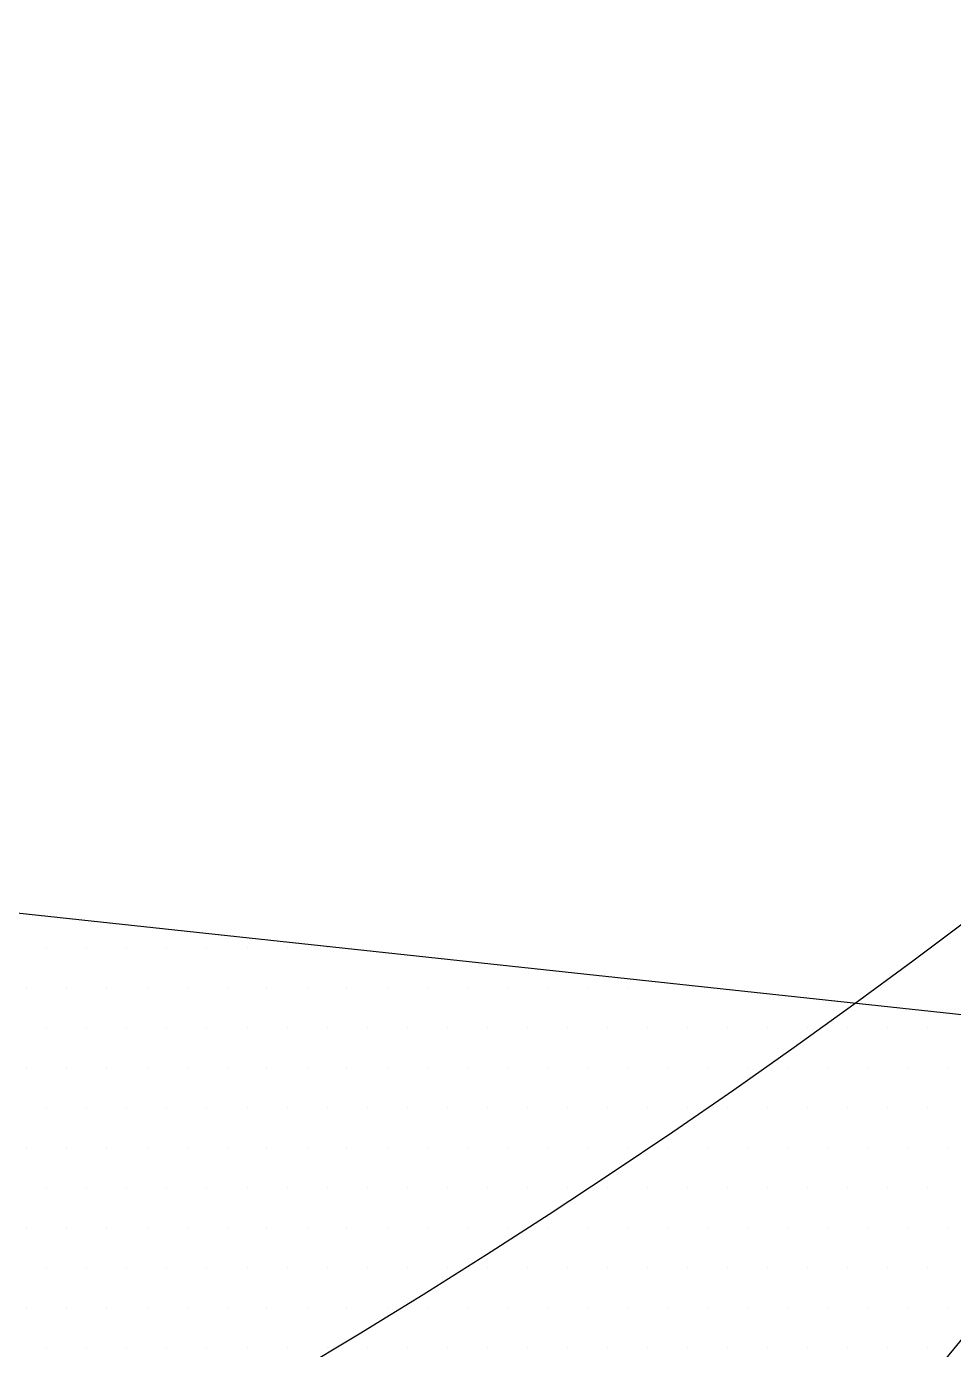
# Paper-space layout 'Layout1' of a CAD drawing. Extents: x -43 to 2298, y -18 to 768.
# Drawn here: x 1433.314 to 1435.438, y 63.539 to 66.572 of the extents above; entities that cross this region are included whole.
import ezdxf

# ---------------------------------------------------------------- set-up
doc = ezdxf.new("R2010")
doc.units = 0
doc.header["$LTSCALE"] = 2
doc.linetypes.add('CACHEX2', pattern=[0.75, 0.5, -0.25])
doc.layers.add('CARTOUCHE', color=7, linetype='Continuous')
doc.layers.add('LOGO', color=7, linetype='Continuous')

# ---------------------------------------------------------------- blocks, each defined once
blk = doc.blocks.new('A$C715108E3')
at = {"layer": 'LOGO', "color": 131}
for p, q in [((0.6211, -20.5785), (0.6211, -20.5785)), ((0.7131, -20.5785), (0.7131, -20.5785)), ((0.8044, -20.5785), (0.8044, -20.5785)), ((0.8964, -20.5785), (0.8964, -20.5785)), ((0.988, -20.5785), (0.988, -20.5785)), ((1.0801, -20.5785), (1.0801, -20.5785)), ((1.1717, -20.5785), (1.1717, -20.5785)), ((1.2634, -20.5785), (1.2634, -20.5785)), ((0.5755, -20.6698), (0.5755, -20.6698)), ((0.6668, -20.6698), (0.6668, -20.6698)), ((0.7588, -20.6698), (0.7588, -20.6698)), ((0.8507, -20.6698), (0.8507, -20.6698)), ((0.9423, -20.6698), (0.9423, -20.6698)), ((1.034, -20.6698), (1.034, -20.6698)), ((1.1256, -20.6698), (1.1256, -20.6698)), ((1.2176, -20.6698), (1.2176, -20.6698)), ((1.3089, -20.6698), (1.3089, -20.6698)), ((1.4009, -20.6698), (1.4009, -20.6698)), ((1.4929, -20.6698), (1.4929, -20.6698)), ((1.5842, -20.6698), (1.5842, -20.6698)), ((1.6762, -20.6698), (1.6762, -20.6698)), ((1.7681, -20.6698), (1.7681, -20.6698)), ((1.8595, -20.6698), (1.8595, -20.6698)), ((1.9513, -20.6698), (1.9513, -20.6698)), ((2.0432, -20.6698), (2.0432, -20.6698)), ((2.1346, -20.6698), (2.1346, -20.6698)), ((0.6211, -20.7613), (0.6211, -20.7613)), ((0.7131, -20.7613), (0.7131, -20.7613)), ((0.8044, -20.7613), (0.8044, -20.7613)), ((0.8964, -20.7613), (0.8964, -20.7613)), ((0.988, -20.7613), (0.988, -20.7613)), ((1.0801, -20.7613), (1.0801, -20.7613)), ((1.1717, -20.7613), (1.1717, -20.7613)), ((1.2634, -20.7613), (1.2634, -20.7613)), ((1.3554, -20.7613), (1.3554, -20.7613)), ((1.4466, -20.7613), (1.4466, -20.7613)), ((1.5387, -20.7613), (1.5387, -20.7613)), ((1.6305, -20.7613), (1.6305, -20.7613)), ((1.7218, -20.7613), (1.7218, -20.7613)), ((1.8138, -20.7613), (1.8138, -20.7613)), ((1.9056, -20.7613), (1.9056, -20.7613)), ((1.9967, -20.7613), (1.9967, -20.7613)), ((2.0889, -20.7613), (2.0889, -20.7613)), ((2.1807, -20.7613), (2.1807, -20.7613)), ((2.2726, -20.7613), (2.2726, -20.7613)), ((2.364, -20.7613), (2.364, -20.7613)), ((2.4559, -20.7613), (2.4559, -20.7613)), ((2.5477, -20.7613), (2.5477, -20.7613)), ((2.6392, -20.7613), (2.6392, -20.7613)), ((0.5755, -20.8538), (0.5755, -20.8538)), ((0.6668, -20.8538), (0.6668, -20.8538)), ((0.7588, -20.8538), (0.7588, -20.8538)), ((0.8507, -20.8538), (0.8507, -20.8538)), ((0.9423, -20.8538), (0.9423, -20.8538)), ((1.034, -20.8538), (1.034, -20.8538)), ((1.1256, -20.8538), (1.1256, -20.8538)), ((1.2176, -20.8538), (1.2176, -20.8538)), ((1.3089, -20.8538), (1.3089, -20.8538)), ((1.4009, -20.8538), (1.4009, -20.8538)), ((1.4929, -20.8538), (1.4929, -20.8538)), ((1.5842, -20.8538), (1.5842, -20.8538)), ((1.6762, -20.8538), (1.6762, -20.8538)), ((1.7681, -20.8538), (1.7681, -20.8538)), ((1.8595, -20.8538), (1.8595, -20.8538)), ((1.9513, -20.8538), (1.9513, -20.8538)), ((2.0432, -20.8538), (2.0432, -20.8538)), ((2.1346, -20.8538), (2.1346, -20.8538)), ((2.2265, -20.8538), (2.2265, -20.8538)), ((2.3183, -20.8538), (2.3183, -20.8538)), ((2.4101, -20.8538), (2.4101, -20.8538)), ((2.5016, -20.8538), (2.5016, -20.8538)), ((2.5934, -20.8538), (2.5934, -20.8538)), ((2.6853, -20.8538), (2.6853, -20.8538)), ((0.6211, -20.9453), (0.6211, -20.9453)), ((0.7131, -20.9453), (0.7131, -20.9453)), ((0.8044, -20.9453), (0.8044, -20.9453)), ((0.8964, -20.9453), (0.8964, -20.9453)), ((0.988, -20.9453), (0.988, -20.9453)), ((1.0801, -20.9453), (1.0801, -20.9453)), ((1.1717, -20.9453), (1.1717, -20.9453)), ((1.2634, -20.9453), (1.2634, -20.9453)), ((1.3554, -20.9453), (1.3554, -20.9453)), ((1.4466, -20.9453), (1.4466, -20.9453)), ((1.5387, -20.9453), (1.5387, -20.9453)), ((1.6305, -20.9453), (1.6305, -20.9453)), ((1.7218, -20.9453), (1.7218, -20.9453)), ((1.8138, -20.9453), (1.8138, -20.9453)), ((1.9056, -20.9453), (1.9056, -20.9453)), ((1.9967, -20.9453), (1.9967, -20.9453)), ((2.0889, -20.9453), (2.0889, -20.9453)), ((2.1807, -20.9453), (2.1807, -20.9453)), ((2.2726, -20.9453), (2.2726, -20.9453)), ((2.364, -20.9453), (2.364, -20.9453)), ((2.4559, -20.9453), (2.4559, -20.9453)), ((2.5477, -20.9453), (2.5477, -20.9453)), ((2.6392, -20.9453), (2.6392, -20.9453)), ((0.5755, -21.0375), (0.5755, -21.0375)), ((0.6668, -21.0375), (0.6668, -21.0375)), ((0.7588, -21.0375), (0.7588, -21.0375)), ((0.8507, -21.0375), (0.8507, -21.0375)), ((0.9423, -21.0375), (0.9423, -21.0375)), ((1.034, -21.0375), (1.034, -21.0375)), ((1.1256, -21.0375), (1.1256, -21.0375)), ((1.2176, -21.0375), (1.2176, -21.0375)), ((1.3089, -21.0375), (1.3089, -21.0375)), ((1.4009, -21.0375), (1.4009, -21.0375)), ((1.4929, -21.0375), (1.4929, -21.0375)), ((1.5842, -21.0375), (1.5842, -21.0375)), ((1.6762, -21.0375), (1.6762, -21.0375)), ((1.7681, -21.0375), (1.7681, -21.0375)), ((1.8595, -21.0375), (1.8595, -21.0375)), ((1.9513, -21.0375), (1.9513, -21.0375)), ((2.0432, -21.0375), (2.0432, -21.0375)), ((2.1346, -21.0375), (2.1346, -21.0375)), ((2.2265, -21.0375), (2.2265, -21.0375)), ((2.3183, -21.0375), (2.3183, -21.0375)), ((2.4101, -21.0375), (2.4101, -21.0375)), ((2.5016, -21.0375), (2.5016, -21.0375)), ((2.5934, -21.0375), (2.5934, -21.0375)), ((2.6853, -21.0375), (2.6853, -21.0375)), ((0.6211, -21.1288), (0.6211, -21.1288)), ((0.7131, -21.1288), (0.7131, -21.1288)), ((0.8044, -21.1288), (0.8044, -21.1288)), ((0.8964, -21.1288), (0.8964, -21.1288)), ((0.988, -21.1288), (0.988, -21.1288)), ((1.0801, -21.1288), (1.0801, -21.1288)), ((1.1717, -21.1288), (1.1717, -21.1288)), ((1.2634, -21.1288), (1.2634, -21.1288)), ((1.3554, -21.1288), (1.3554, -21.1288)), ((1.4466, -21.1288), (1.4466, -21.1288)), ((1.5387, -21.1288), (1.5387, -21.1288)), ((1.6305, -21.1288), (1.6305, -21.1288)), ((1.7218, -21.1288), (1.7218, -21.1288)), ((1.8138, -21.1288), (1.8138, -21.1288)), ((1.9056, -21.1288), (1.9056, -21.1288)), ((1.9967, -21.1288), (1.9967, -21.1288)), ((2.0889, -21.1288), (2.0889, -21.1288)), ((2.1807, -21.1288), (2.1807, -21.1288)), ((2.2726, -21.1288), (2.2726, -21.1288)), ((2.364, -21.1288), (2.364, -21.1288)), ((2.4559, -21.1288), (2.4559, -21.1288)), ((2.5477, -21.1288), (2.5477, -21.1288)), ((2.6392, -21.1288), (2.6392, -21.1288)), ((0.5755, -21.2202), (0.5755, -21.2202)), ((0.6668, -21.2202), (0.6668, -21.2202)), ((0.7588, -21.2202), (0.7588, -21.2202)), ((0.8507, -21.2202), (0.8507, -21.2202)), ((0.9423, -21.2202), (0.9423, -21.2202)), ((1.034, -21.2202), (1.034, -21.2202)), ((1.1256, -21.2202), (1.1256, -21.2202)), ((1.2176, -21.2202), (1.2176, -21.2202)), ((1.3089, -21.2202), (1.3089, -21.2202)), ((1.4009, -21.2202), (1.4009, -21.2202)), ((1.4929, -21.2202), (1.4929, -21.2202)), ((1.5842, -21.2202), (1.5842, -21.2202)), ((1.6762, -21.2202), (1.6762, -21.2202)), ((1.7681, -21.2202), (1.7681, -21.2202)), ((1.8595, -21.2202), (1.8595, -21.2202)), ((1.9513, -21.2202), (1.9513, -21.2202)), ((2.0432, -21.2202), (2.0432, -21.2202)), ((2.1346, -21.2202), (2.1346, -21.2202)), ((2.2265, -21.2202), (2.2265, -21.2202)), ((2.3183, -21.2202), (2.3183, -21.2202)), ((2.4101, -21.2202), (2.4101, -21.2202)), ((2.5016, -21.2202), (2.5016, -21.2202)), ((2.5934, -21.2202), (2.5934, -21.2202)), ((2.6853, -21.2202), (2.6853, -21.2202)), ((0.6211, -21.3126), (0.6211, -21.3126)), ((0.7131, -21.3126), (0.7131, -21.3126)), ((0.8044, -21.3126), (0.8044, -21.3126)), ((0.8964, -21.3126), (0.8964, -21.3126)), ((0.988, -21.3126), (0.988, -21.3126)), ((1.0801, -21.3126), (1.0801, -21.3126)), ((1.1717, -21.3126), (1.1717, -21.3126)), ((1.2634, -21.3126), (1.2634, -21.3126)), ((1.3554, -21.3126), (1.3554, -21.3126)), ((1.4466, -21.3126), (1.4466, -21.3126)), ((1.5387, -21.3126), (1.5387, -21.3126)), ((1.6305, -21.3126), (1.6305, -21.3126)), ((1.7218, -21.3126), (1.7218, -21.3126)), ((1.8138, -21.3126), (1.8138, -21.3126)), ((1.9056, -21.3126), (1.9056, -21.3126)), ((1.9967, -21.3126), (1.9967, -21.3126)), ((2.0889, -21.3126), (2.0889, -21.3126)), ((2.1807, -21.3126), (2.1807, -21.3126)), ((2.2726, -21.3126), (2.2726, -21.3126)), ((2.364, -21.3126), (2.364, -21.3126)), ((2.4559, -21.3126), (2.4559, -21.3126)), ((2.5477, -21.3126), (2.5477, -21.3126)), ((2.6392, -21.3126), (2.6392, -21.3126)), ((0.5755, -21.4039), (0.5755, -21.4039)), ((0.6668, -21.4039), (0.6668, -21.4039)), ((0.7588, -21.4039), (0.7588, -21.4039)), ((0.8507, -21.4039), (0.8507, -21.4039)), ((0.9423, -21.4039), (0.9423, -21.4039)), ((1.034, -21.4039), (1.034, -21.4039)), ((1.1256, -21.4039), (1.1256, -21.4039)), ((1.2176, -21.4039), (1.2176, -21.4039)), ((1.3089, -21.4039), (1.3089, -21.4039)), ((1.4009, -21.4039), (1.4009, -21.4039)), ((1.4929, -21.4039), (1.4929, -21.4039)), ((1.5842, -21.4039), (1.5842, -21.4039)), ((1.6762, -21.4039), (1.6762, -21.4039)), ((1.7681, -21.4039), (1.7681, -21.4039)), ((1.8595, -21.4039), (1.8595, -21.4039)), ((1.9513, -21.4039), (1.9513, -21.4039)), ((2.0432, -21.4039), (2.0432, -21.4039)), ((2.1346, -21.4039), (2.1346, -21.4039)), ((2.2265, -21.4039), (2.2265, -21.4039)), ((2.3183, -21.4039), (2.3183, -21.4039)), ((2.4101, -21.4039), (2.4101, -21.4039)), ((2.5016, -21.4039), (2.5016, -21.4039)), ((2.5934, -21.4039), (2.5934, -21.4039)), ((2.6853, -21.4039), (2.6853, -21.4039)), ((0.6211, -21.4954), (0.6211, -21.4954)), ((0.7131, -21.4954), (0.7131, -21.4954)), ((0.8044, -21.4954), (0.8044, -21.4954)), ((0.8964, -21.4954), (0.8964, -21.4954)), ((0.988, -21.4954), (0.988, -21.4954)), ((1.0801, -21.4954), (1.0801, -21.4954)), ((1.1717, -21.4954), (1.1717, -21.4954)), ((1.2634, -21.4954), (1.2634, -21.4954)), ((1.3554, -21.4954), (1.3554, -21.4954)), ((1.4466, -21.4954), (1.4466, -21.4954)), ((1.5387, -21.4954), (1.5387, -21.4954)), ((1.6305, -21.4954), (1.6305, -21.4954)), ((1.7218, -21.4954), (1.7218, -21.4954)), ((1.8138, -21.4954), (1.8138, -21.4954)), ((1.9056, -21.4954), (1.9056, -21.4954)), ((1.9967, -21.4954), (1.9967, -21.4954)), ((2.0889, -21.4954), (2.0889, -21.4954)), ((2.1807, -21.4954), (2.1807, -21.4954)), ((2.2726, -21.4954), (2.2726, -21.4954)), ((2.364, -21.4954), (2.364, -21.4954)), ((2.4559, -21.4954), (2.4559, -21.4954)), ((2.5477, -21.4954), (2.5477, -21.4954)), ((2.6392, -21.4954), (2.6392, -21.4954))]:
    blk.add_line(p, q, dxfattribs=at)
blk.add_lwpolyline([(-5.0186, -17.1537), (-4.9784, -19.1278), (-5.3896, -19.2331), (-4.7123, -20.7884), (-8.4641, -25.8566), (-8.5996, -26.1134), (-8.0987, -26.1134), (-7.2053, -26.0731), (-6.6093, -26.0457), (-6.203, -25.613), (-3.9696, -22.5417), (-2.7917, -25.1531), (-2.6026, -25.1257), (-1.9525, -24.8418), (-1.3029, -24.5438), (-2.3854, -21.8923), (1.9656, -22.2806), (2.6017, -21.6183), (3.2786, -20.7927), (-3.3817, -20.0761), (-4.3053, -16.8895)], dxfattribs=at)
blk = doc.blocks.new('A$C581E6685')
at = {"layer": 'LOGO', "color": 32, "linetype": 'CACHEX2', "ltscale": 1.5}
blk.add_ellipse((-38.0538, 23.8138), major_axis=(-19.0311, -3.534), ratio=0.590567, dxfattribs=at)
at = {"layer": 'LOGO', "color": 32}
blk.add_ellipse((-37.6144, 23.8499), major_axis=(-13.5768, -4.2839), ratio=0.791971, dxfattribs=at)
at = {"layer": 'CARTOUCHE'}
blk.add_blockref('A$C715108E3', (-31.6739, 36.3189), dxfattribs=at)

psp = doc.layouts.get("Layout1")

# ---------------------------------------------------------------- block references
at = {"layer": 'LOGO'}
psp.add_blockref('A$C581E6685', (1464.4133, 48.7195), dxfattribs=at)

doc.saveas('drawing.dxf')
